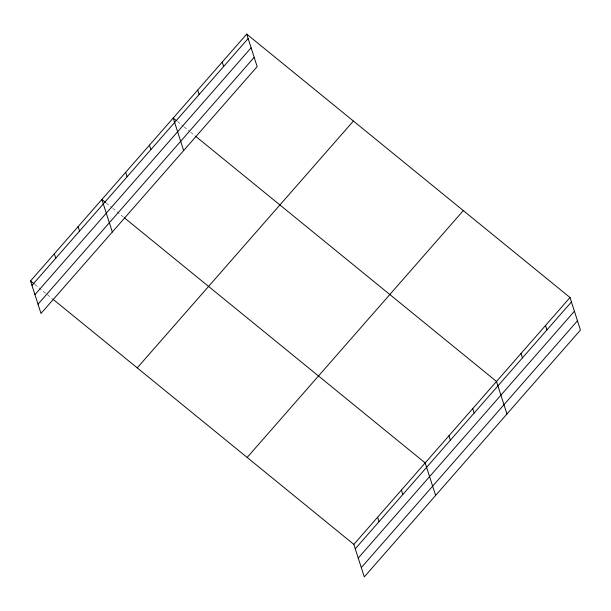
<?xml version="1.0" encoding="UTF-8"?>
<svg xmlns="http://www.w3.org/2000/svg" width="611" height="611" viewBox="0 0 611 611"><rect width="100%" height="100%" fill="white"/><g stroke="black" fill="none" stroke-linecap="round" stroke-linejoin="round"><path stroke-width="0.46" stroke-dasharray="3.06 2.29" d="M177.572 121.581L183.384 126.309M184.11 126.905L189.914 131.632M190.64 132.22L194.993 135.772M106.238 203.043L112.042 207.771M112.768 208.366L123.659 217.233M34.903 284.505L52.325 298.695"/><path stroke-width="0.92" d="M246.714 34.101L257.155 66.614L40.99 313.474L30.55 280.953L246.714 34.101L570.01 297.526L580.45 330.047L364.286 576.899L353.845 544.386L53.05 299.283M31.971 285.383L248.142 38.531M34.949 294.655L251.113 47.803M38.012 304.202L254.184 57.35M137.238 367.883L353.402 121.031M247.157 457.448L463.321 210.596M353.845 544.386L570.01 297.526M355.266 548.808L571.43 301.956M358.245 558.08L574.409 311.228M361.307 567.627L577.471 320.775M176.121 120.398L173.219 118.03L183.659 150.55M195.719 136.36L496.514 381.463L506.954 413.975M105.512 202.447L101.884 199.492L112.325 232.012M124.384 217.822L425.18 462.924L435.62 495.437M30.55 280.953L34.178 283.909M545.508 325.503L546.937 329.932M521.015 353.479L522.436 357.909M472.738 408.614L474.159 413.044M448.955 435.765L450.376 440.195M401.396 490.075L402.825 494.505M377.621 517.227L379.041 521.657M222.221 62.078L223.641 66.507M197.72 90.054L199.14 94.484M149.443 145.189L150.864 149.611M125.66 172.34L127.088 176.77M78.109 226.643L79.529 231.073M54.326 253.802L55.754 258.232"/></g></svg>
